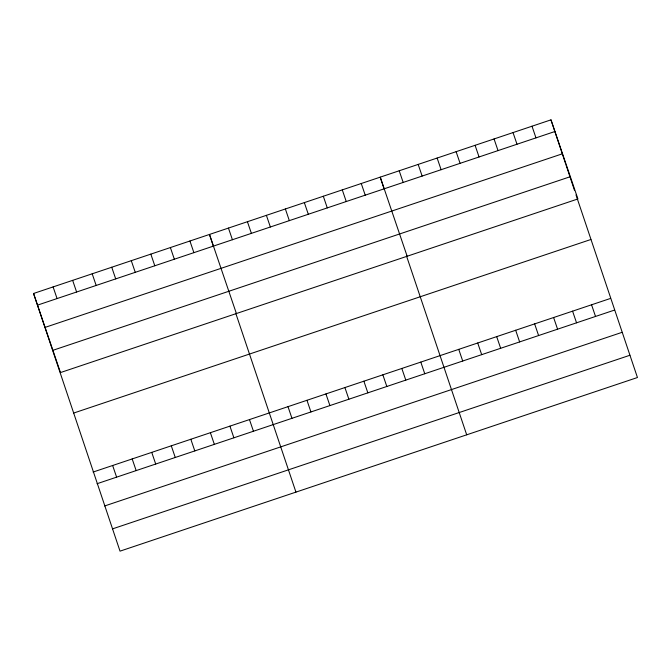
<?xml version="1.0" encoding="UTF-8"?>
<svg xmlns="http://www.w3.org/2000/svg" width="671" height="671" viewBox="0 0 671 671"><rect width="100%" height="100%" fill="white"/><g stroke="black" fill="none" stroke-linecap="round" stroke-linejoin="round"><path stroke-width="1.01" d="M33.55 293.479L550.975 119.849L577.907 198.943L60.474 372.573L33.55 293.479L120.025 551.151L637.45 377.521L576.003 194.909M37.517 305.129L554.942 131.508M45.091 327.389L562.524 153.76M52.9 350.312L570.325 176.691M73.449 413.126L590.874 239.497M93.093 472.057L610.526 298.427M97.06 483.716L614.493 310.086M104.642 505.968L622.067 332.338M112.443 528.899L629.876 355.269M532.002 126.215L535.97 137.874M591.554 304.793L595.521 316.452M513.03 132.581L516.997 144.24M572.581 311.159L576.548 322.818M494.057 138.947L498.025 150.606M553.609 317.526L557.576 329.184M475.085 145.313L479.06 156.972M534.636 323.892L538.603 335.55M456.112 151.68L460.088 163.338M515.663 330.258L519.631 341.916M437.14 158.046L441.115 169.704M496.691 336.624L500.658 348.283M418.176 164.412L422.143 176.07M477.718 342.99L481.686 354.649M399.203 170.778L403.17 182.437M458.746 349.365L462.713 361.015M407.154 256.238L380.231 177.144L384.156 188.937M466.697 434.816L406.517 256.003M361.258 183.51L365.225 195.169M420.801 362.097L424.768 373.747M342.285 189.876L346.253 201.535M401.828 368.463L405.796 380.113M323.313 196.242L327.28 207.901M382.856 374.829L386.823 386.479M304.34 202.608L308.308 214.267M363.883 381.195L367.851 392.845M285.368 208.975L289.335 220.633M344.911 387.561L348.878 399.211M266.395 215.341L270.363 226.999M325.938 393.927L329.906 405.578M247.423 221.707L251.39 233.365M306.966 400.293L310.933 411.944M228.45 228.081L232.418 239.732M287.993 406.66L291.96 418.31M236.402 313.533L209.478 234.447L213.403 246.232M295.945 492.12L235.773 313.298M189.927 241.006L193.894 252.657M249.478 419.585L253.445 431.235M170.384 247.565L174.351 259.216M229.927 426.144L233.894 437.794M150.832 254.124L154.8 265.775M210.384 432.703L214.351 444.353M131.29 260.683L135.257 272.334M190.832 439.262L194.8 450.912M111.738 267.243L115.706 278.893M171.29 445.821L175.257 457.471M92.195 273.802L96.163 285.452M151.738 452.38L155.706 464.038M72.644 280.361L76.611 292.011M132.187 458.939L136.163 470.597M53.101 286.92L57.069 298.57M112.644 465.498L116.611 477.156M550.975 119.849L565.712 164.051M566.047 165.032L570.3 177.798M570.627 178.78L574.426 190.17"/></g></svg>
